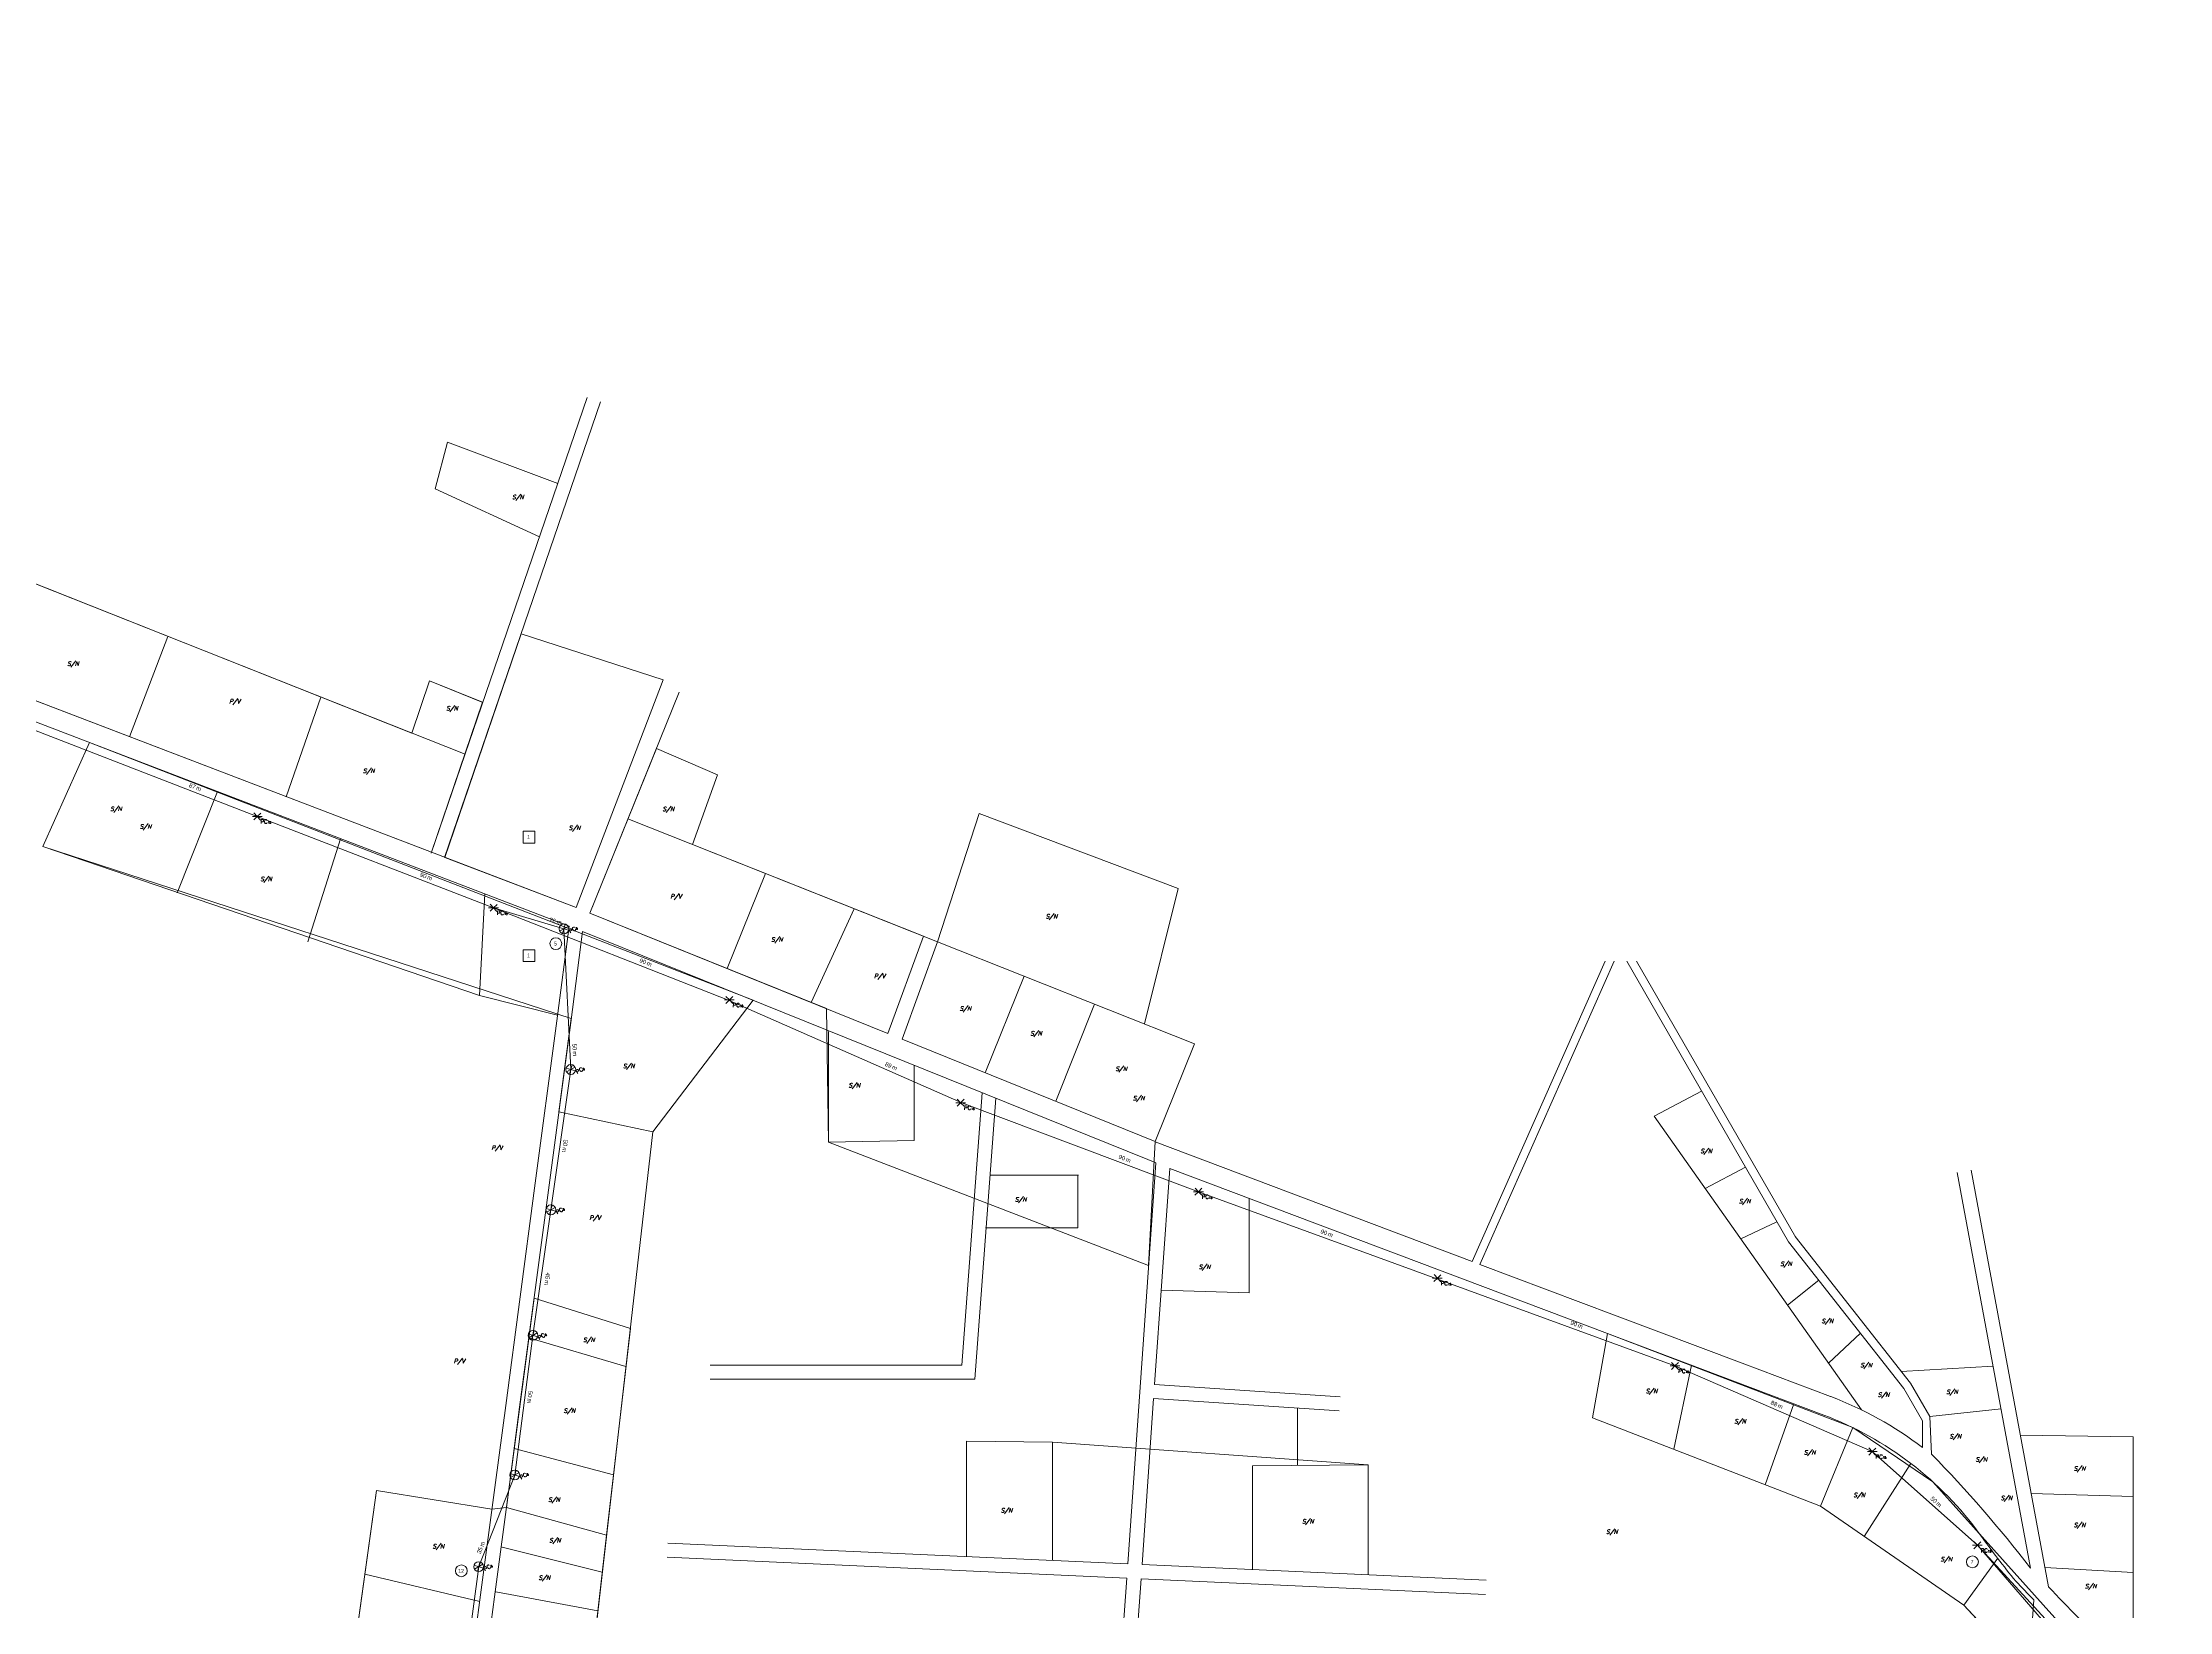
# Model space of a CAD drawing. Header units: metres. Extents: x 276196 to 280123, y 1482787 to 1490589.
# Drawn here: x 276991 to 277746, y 1489916 to 1490473 of the extents above; entities that cross this region are included whole.
import ezdxf
from ezdxf.enums import TextEntityAlignment as Align

# ---------------------------------------------------------------- set-up
doc = ezdxf.new("R2010")
doc.units = ezdxf.units.M
for name, color, linetype, lineweight in [('_ADDRESSDIBUJO', 7, 'Continuous', 0), ('_HOUSECOUNT', 7, 'Continuous', 0), ('_LOTLINE', 4, 'Continuous', 0), ('_MICROZONES', 2, 'Continuous', 0), ('_POLEPED', 7, 'Continuous', 0), ('_STRAND', 3, 'Continuous', 0), ('_STRANDDISTANCE', 3, 'Continuous', 0)]:
    doc.layers.add(name, color=color, linetype=linetype, lineweight=lineweight)
doc.styles.add('Address', font='ITALICS.shx', dxfattribs={"height": 1.5})
doc.styles.add('ROMANS', font='romans.shx', dxfattribs={"height": 0.2})
doc.styles.get("Standard").update_dxf_attribs({"font": 'arial.ttf'})
doc.styles.add('Style-ENGINEERING', font='ENGINEERING.shx')

# ---------------------------------------------------------------- blocks, each defined once
blk = doc.blocks.new('PC15_E')
at = {"layer": '_POLEPED', "color": 1}
for p, q in [((-1.74, 0), (0, 0)), ((-1.19, 1.27), (0, 0)), ((0, 0), (1.24, 1.22)), ((0, 0), (1.74, 0)), ((-1.24, -1.22), (0, 0)), ((0, 0), (1.19, -1.27))]:
    blk.add_line(p, q, dxfattribs=at)
at = {"layer": '_POLEPED', "linetype": 'Continuous', "style": 'ROMANS'}
for s, height, p in [('PC', 1.391, (1.18, -2.51)), ('15', 0.732, (3.72, -2.51))]:
    blk.add_text(s, height=height, rotation=359.64776, dxfattribs=at).set_placement(p)
blk = doc.blocks.new('PC8_N')
at = {"layer": '_POLEPED', "color": 1}
for p, q in [((-1.24, -1.22), (1.24, 1.22)), ((-1.19, 1.27), (1.19, -1.27)), ((-1.74, 0), (1.74, 0))]:
    blk.add_line(p, q, dxfattribs=at)
blk.add_circle((0, 0), 1.74, dxfattribs=at)
at = {"layer": '_POLEPED', "linetype": 'Continuous', "style": 'ROMANS'}
for s, height, p in [('PC', 1.391, (1.18, -2.51)), ('8', 0.732, (3.72, -2.51))]:
    blk.add_text(s, height=height, rotation=359.64776, dxfattribs=at).set_placement(p)
blk = doc.blocks.new('PV')
at = {"layer": '_ADDRESSDIBUJO', "color": 7, "linetype": 'Continuous', "lineweight": 0, "style": 'Address'}
blk.add_text('P/V', height=1.5, dxfattribs=at).set_placement((2.09, 0.23), align=Align.CENTER)
blk = doc.blocks.new('HCMDU_1')
at = {"layer": '_HOUSECOUNT', "color": 3, "linetype": 'Continuous', "lineweight": 0, "flags": 128}
blk.add_lwpolyline([(-1.91, 1.97), (2.29, 1.97), (2.29, -2.23), (-1.91, -2.23), (-1.91, 1.97)], close=True, dxfattribs=at)
at = {"layer": '_HOUSECOUNT', "color": 7, "linetype": 'Continuous', "lineweight": 0, "style": 'Style-ENGINEERING'}
blk.add_text('1', height=1.35, dxfattribs=at).set_placement((0, 0), align=Align.MIDDLE_CENTER)
blk = doc.blocks.new('*U57')
at = {"layer": '_STRANDDISTANCE'}
blk.add_text('m', height=1.5, dxfattribs=at).set_placement((1.57, 0))
at = {"layer": '_STRANDDISTANCE', "flags": 4}
blk.add_attdef('?', text='', height=1.5, dxfattribs=at).set_placement((1.17, 0), align=Align.RIGHT)
blk = doc.blocks.new('SN')
at = {"layer": '_ADDRESSDIBUJO', "color": 7, "linetype": 'Continuous', "lineweight": 0, "style": 'Address'}
blk.add_text('S/N', height=1.5, dxfattribs=at).set_placement((2, 0), align=Align.CENTER)
blk = doc.blocks.new('HCRES_12')
at = {"layer": '_HOUSECOUNT', "color": 1, "linetype": 'Continuous', "lineweight": 0}
blk.add_ellipse((0, 0), major_axis=(-1.48, 1.48), ratio=1, start_param=3.926991, end_param=10.210176, dxfattribs=at)
at = {"layer": '_HOUSECOUNT', "color": 7, "linetype": 'Continuous', "lineweight": 0, "style": 'Style-ENGINEERING'}
blk.add_text('12', height=1.35, dxfattribs=at).set_placement((-0.08, 0), align=Align.MIDDLE_CENTER)
blk = doc.blocks.new('HCRES_5')
at = {"layer": '_HOUSECOUNT', "color": 1, "linetype": 'Continuous', "lineweight": 0}
blk.add_circle((0.14, 0), 2.1, dxfattribs=at)
at = {"layer": '_HOUSECOUNT', "color": 7, "linetype": 'Continuous', "lineweight": 0, "style": 'Style-ENGINEERING'}
blk.add_text('5', height=1.35, dxfattribs=at).set_placement((0, 0), align=Align.MIDDLE_CENTER)
blk = doc.blocks.new('HCRES_7')
at = {"layer": '_HOUSECOUNT', "color": 1, "linetype": 'Continuous', "lineweight": 0}
blk.add_circle((0.14, 0), 2.1, dxfattribs=at)
at = {"layer": '_HOUSECOUNT', "color": 7, "linetype": 'Continuous', "lineweight": 0, "style": 'Style-ENGINEERING'}
blk.add_text('7', height=1.35, dxfattribs=at).set_placement((0, 0), align=Align.MIDDLE_CENTER)

msp = doc.modelspace()

# ---------------------------------------------------------------- linework, layer by layer
at = {"layer": '_LOTLINE'}
for p, q in [((277180.28, 1490165.47), (276377.27, 1490472.6)), ((277140.83, 1490219.9), (276821.03, 1490346.78)), ((277128.84, 1490184.86), (277184.21, 1490346.62)), ((277133.57, 1490183.24), (277188.94, 1490345)), ((277130.18, 1490314.21), (277134.62, 1490330.78)), ((277134.62, 1490330.78), (277173.73, 1490316.02)), ((277167.27, 1490297.14), (277130.18, 1490314.21)), ((277177.78, 1490158.93), (276879.85, 1490272.88)), ((277021.63, 1490226.15), (277035.3, 1490261.77)), ((277211.21, 1490246.32), (277160.76, 1490262.68)), ((277128.18, 1490245.98), (277121.96, 1490227.39)), ((277147.15, 1490238.35), (277128.18, 1490245.98)), ((277180.28, 1490165.47), (277211.21, 1490246.32)), ((277077.3, 1490204.86), (277089.66, 1490240.2)), ((277185.18, 1490163.49), (277216.84, 1490241.97)), ((277007.52, 1490224.05), (276990.91, 1490187.22)), ((277208.78, 1490221.98), (277230.44, 1490212.66)), ((277052.97, 1490206.67), (277038.65, 1490170.74)), ((277230.44, 1490212.66), (277221.61, 1490187.85)), ((277308.61, 1490153.34), (277323.44, 1490198.86)), ((277323.44, 1490198.86), (277394.09, 1490172.24)), ((277303.61, 1490155.32), (277198.68, 1490196.95)), ((277145.95, 1490134.22), (276990.91, 1490187.22)), ((277096.67, 1490189.95), (277084.96, 1490153.34)), ((277233.89, 1490143.84), (277247.49, 1490177.58)), ((277145.95, 1490134.22), (277147.85, 1490170.43)), ((277394.09, 1490172.24), (277382.11, 1490124.17)), ((277290.97, 1490120.81), (277185.18, 1490163.49)), ((277263.78, 1490131.78), (277279.01, 1490165.08)), ((277383.32, 1490076), (277182.56, 1490157)), ((277290.97, 1490120.81), (277303.61, 1490155.32)), ((277296, 1490118.78), (277308.61, 1490153.34)), ((277399.91, 1490117.11), (277308.61, 1490153.34)), ((277498.42, 1490039.88), (277545.64, 1490146.41)), ((277501.23, 1490038.82), (277548.92, 1490146.41)), ((277553.33, 1490146.41), (277610.81, 1490046.85)), ((277556.79, 1490146.41), (277613.41, 1490048.35)), ((277325.53, 1490106.86), (277339.42, 1490141.11)), ((277145.95, 1490134.22), (277173.64, 1490127.33)), ((277207.56, 1490085.93), (277243.12, 1490132.57)), ((277350.59, 1490096.75), (277364.33, 1490131.23)), ((277269.89, 1490121.51), (277269.89, 1490082.2)), ((277385.94, 1490082.49), (277296, 1490118.78)), ((277385.94, 1490082.49), (277399.91, 1490117.11)), ((277300.35, 1490109.48), (277300.35, 1490082.81)), ((277563.13, 1490091.42), (277579.92, 1490100.35)), ((277174.13, 1490092.93), (277207.56, 1490085.93)), ((277317.27, 1490003.04), (277324.45, 1490099.75)), ((277321.91, 1489998.04), (277329.32, 1490097.78)), ((277207.56, 1490085.93), (277139.01, 1489489.52)), ((277636.67, 1489987.17), (277563.13, 1490091.42)), ((277269.89, 1490082.2), (277300.35, 1490082.81)), ((277385.87, 1490082.31), (277498.42, 1490039.88)), ((277327.25, 1490070.49), (277358.65, 1490070.49)), ((277358.44, 1490051.78), (277358.44, 1490070.49)), ((277376.13, 1489932.45), (277386.09, 1490074.88)), ((277383.32, 1490076), (277386.09, 1490074.88)), ((277385.7, 1489996.19), (277391.07, 1490072.87)), ((277391.07, 1490072.87), (277546.55, 1490014.26)), ((277581.23, 1490065.76), (277595.53, 1490073.32)), ((277696.74, 1489930.97), (277670.66, 1490071.39)), ((277703.04, 1489924.39), (277675.58, 1490072.3)), ((277419.26, 1490062.24), (277419.26, 1490028.77)), ((277325.62, 1490051.78), (277358.44, 1490051.78)), ((277593.88, 1490047.84), (277606.69, 1490053.97)), ((277613.17, 1490048.7), (277654.08, 1489996.61)), ((277610.81, 1490046.85), (277651.72, 1489994.76)), ((277501.23, 1490038.82), (277549.01, 1490020.81)), ((277610.45, 1490024.35), (277621.51, 1490033.23)), ((277165.36, 1490026.77), (277199.53, 1490016.07)), ((277419.26, 1490028.77), (277388.04, 1490029.62)), ((277549.01, 1490020.81), (277594.37, 1490003.71)), ((277163.43, 1490012.76), (277197.97, 1490002.53)), ((277546.55, 1490014.26), (277541.23, 1489984.34)), ((277546.55, 1490014.26), (277591.9, 1489997.16)), ((277624.95, 1490003.79), (277636.3, 1490014.39)), ((277227.85, 1490003.04), (277317.27, 1490003.04)), ((277576.32, 1490003.03), (277570.02, 1489973.17)), ((277576.32, 1490003.03), (277576.32, 1490003.03)), ((277576.32, 1490003.03), (277576.32, 1490003.03)), ((277594.37, 1490003.71), (277625.74, 1489991.88)), ((277650.8, 1490000.79), (277683.42, 1490002.67)), ((277227.85, 1489998.04), (277321.91, 1489998.04)), ((277385.7, 1489996.19), (277451.53, 1489991.85)), ((277591.9, 1489997.16), (277623.28, 1489985.33)), ((277651.72, 1489994.76), (277658.35, 1489983.28)), ((277654.08, 1489996.61), (277660.95, 1489984.78)), ((277381.22, 1489932.22), (277385.35, 1489991.2)), ((277385.35, 1489991.2), (277451.2, 1489986.86)), ((277436.48, 1489987.83), (277436.45, 1489967.41)), ((277612.62, 1489989.35), (277602.43, 1489960.59)), ((277660.95, 1489984.78), (277686.23, 1489987.53)), ((277541.23, 1489984.34), (277622.12, 1489952.95)), ((277633.56, 1489980.9), (277622.12, 1489952.95)), ((277658.35, 1489983.28), (277658.35, 1489973.8)), ((277660.95, 1489984.78), (277661.58, 1489971.46)), ((277158.29, 1489973.49), (277193.55, 1489964.1)), ((277318.94, 1489976.01), (277318.94, 1489935.06)), ((277349.45, 1489975.64), (277318.94, 1489976.01)), ((277349.45, 1489975.64), (277349.45, 1489933.67)), ((277461.5, 1489967.6), (277349.45, 1489975.64)), ((277733.18, 1489977.64), (277693.06, 1489978.14)), ((277733.18, 1489893.29), (277733.18, 1489977.64)), ((277420.45, 1489967.29), (277461.5, 1489967.6)), ((277420.45, 1489930.44), (277420.45, 1489967.29)), ((277461.5, 1489928.57), (277461.5, 1489967.6)), ((277654.2, 1489968.16), (277637.62, 1489942.24)), ((277109.42, 1489958.53), (277087.33, 1489800.03)), ((277150.39, 1489951.96), (277109.42, 1489958.53)), ((277696.91, 1489957.42), (277733.18, 1489956.37)), ((277155.51, 1489952.56), (277191.09, 1489942.69)), ((277622.12, 1489952.95), (277673.02, 1489917.79)), ((277153.59, 1489938.52), (277189.58, 1489929.53)), ((277212.66, 1489934.89), (277375.78, 1489927.47)), ((277212.89, 1489939.88), (277376.13, 1489932.45)), ((277685.05, 1489934.46), (277673.02, 1489917.79)), ((277146.03, 1489919.07), (277105.27, 1489928.79)), ((277371.92, 1489872.29), (277375.78, 1489927.47)), ((277377.01, 1489872.04), (277380.87, 1489927.23)), ((277380.87, 1489927.23), (277503.18, 1489921.67)), ((277381.22, 1489932.22), (277503.41, 1489926.66)), ((277733.18, 1489929.45), (277701.78, 1489931.17)), ((277151.8, 1489922.55), (277188.01, 1489915.87)), ((277676.97, 1489606.36), (277697.84, 1489919.7)), ((277673.02, 1489917.79), (277696.06, 1489893.05))]:
    msp.add_line(p, q, dxfattribs=at)
for points in [[(277177.78, 1490158.93), (277173.39, 1490125.34), (277165.5, 1490065.85)], [(277182.56, 1490157), (277178.35, 1490124.68), (277170.46, 1490065.19)], [(277165.5, 1490065.85), (277155.27, 1489988.73)], [(277170.46, 1490065.19), (277160.23, 1489988.08)], [(277155.27, 1489988.73), (277151.63, 1489961.33)], [(277160.23, 1489988.08), (277156.59, 1489960.68)], [(277151.63, 1489961.33), (277146.34, 1489921.44), (277139.19, 1489867.5), (277130.18, 1489799.56), (277121.8, 1489736.4), (277115.42, 1489688.3), (277102.07, 1489607.27), (277089.08, 1489513.99), (277085.06, 1489485.13), (277082.49, 1489471.79), (277082.49, 1489417.52), (277082.49, 1489297.66), (277085.08, 1489194.76), (277085.94, 1489160.49)], [(277156.59, 1489960.68), (277151.3, 1489920.78), (277144.14, 1489866.84), (277135.13, 1489798.9), (277126.75, 1489735.74), (277120.36, 1489687.56), (277107.01, 1489606.52), (277094.03, 1489513.3), (277090, 1489484.31), (277087.49, 1489471.31), (277087.49, 1489417.52), (277087.49, 1489297.72), (277088.36, 1489263.29)]]:
    msp.add_lwpolyline(points, dxfattribs=at)
for centre, radius, start, end in [((277580.51, 1489871.88), 128.24, 52.62769, 69.34429), ((277580.51, 1489871.88), 121.24, 35.79108, 69.34429), ((277322.05, 1489641.2), 473.65, 37.71667, 44.20648), ((277960.66, 1490145.97), 347.42, 215.79108, 219.21375), ((281376.18, 1493452.87), 5100.34, 223.74365, 223.84671), ((281376.18, 1493452.87), 5093.34, 223.84928, 224.54325)]:
    msp.add_arc(centre, radius, start, end, dxfattribs=at)
at = {"layer": '_MICROZONES'}
for points in [[(276805.9, 1490308.66), (277128.93, 1490185.11), (277147.06, 1490238.38), (277147.06, 1490238.38), (277128.18, 1490245.98), (277128.18, 1490245.98), (277128.18, 1490245.98), (277121.96, 1490227.39), (276821.03, 1490346.78)], [(277133.6, 1490183.32), (277180.28, 1490165.47), (277211.21, 1490246.32), (277160.76, 1490262.68), (277133.6, 1490183.32)], [(277191.09, 1489942.69), (277199.53, 1490016.07), (277165.36, 1490026.77), (277155.51, 1489952.56)], [(277155.51, 1489952.56), (277155.51, 1489952.56), (277150.39, 1489951.96), (277109.42, 1489958.53), (277097.21, 1489870.95)], [(277097.21, 1489870.95), (277138.84, 1489864.92), (277144.96, 1489872.42), (277182.27, 1489865.95), (277191.09, 1489942.69), (277191.09, 1489942.69)]]:
    msp.add_lwpolyline(points, dxfattribs=at)
for points in [[(276990.91, 1490187.22), (277178.53, 1490126.11), (277174.13, 1490092.93), (277207.56, 1490085.93), (277243.12, 1490132.57), (277007.52, 1490224.05)], [(277308.61, 1490153.34), (277399.91, 1490117.11), (277385.94, 1490082.49), (277383.54, 1490038.45), (277269.89, 1490082.2), (277269.14, 1490129.62), (277185.18, 1490163.49), (277208.78, 1490221.98), (277230.44, 1490212.66), (277221.61, 1490187.85), (277308.61, 1490153.34)], [(277541.23, 1489984.34), (277622.12, 1489952.95), (277673.02, 1489917.79), (277696.06, 1489893.05), (277698.94, 1489861.02), (277727.72, 1489855.27), (277722.85, 1489893.84), (277661.99, 1489961.66), (277633.56, 1489980.9), (277546.55, 1490014.26)]]:
    msp.add_lwpolyline(points, close=True, dxfattribs=at)
at = {"layer": '_STRAND'}
for p, q in [((277067.05, 1490197.84), (276985.82, 1490229.29)), ((277150.96, 1490165.4), (277067.05, 1490197.84)), ((277234.61, 1490132.52), (277150.96, 1490165.4)), ((277150.96, 1490165.4), (277175.94, 1490157.95)), ((277175.94, 1490157.95), (277178.39, 1490108.01)), ((277317.28, 1490096.2), (277234.61, 1490132.52)), ((277178.39, 1490108.01), (277171.32, 1490058.18)), ((277401.27, 1490064.63), (277317.28, 1490096.2)), ((277485.94, 1490033.74), (277401.27, 1490064.63)), ((277171.32, 1490058.18), (277164.94, 1490013.61)), ((277570.47, 1490002.77), (277485.94, 1490033.74)), ((277164.94, 1490013.61), (277158.5, 1489964.04)), ((277640.53, 1489972.36), (277570.47, 1490002.77)), ((277677.86, 1489939.09), (277640.53, 1489972.36)), ((277158.5, 1489964.04), (277145.7, 1489931.6)), ((277732.77, 1489879.62), (277677.86, 1489939.09)), ((277677.86, 1489939.09), (277704.43, 1489908.45)), ((277145.7, 1489931.6), (277140.33, 1489891.45))]:
    msp.add_line(p, q, dxfattribs=at)

# ---------------------------------------------------------------- block references
at = {"layer": '_ADDRESSDIBUJO'}
for p in [(277056.96, 1490237.73), (277150.02, 1490079.23), (277184.86, 1490054.4), (277136.67, 1490003.51)]:
    msp.add_blockref('PV', p, dxfattribs=at)
at = {"layer": '_HOUSECOUNT'}
for name, p in [('HCMDU_1', (277163.37, 1490190.61)), ('HCMDU_1', (277163.37, 1490148.53)), ('HCRES_12', (277139.53, 1489930.02))]:
    msp.add_blockref(name, p, dxfattribs=at)
at = {"layer": '_HOUSECOUNT', "zscale": 0.001}
for name, p in [('HCRES_5', (277172.93, 1490152.69)), ('HCRES_7', (277675.95, 1489933.2))]:
    msp.add_blockref(name, p, dxfattribs=at)
at = {"layer": '_LOTLINE', "zscale": 0.001}
for name, p in [('SN', (277157.61, 1490310.48)), ('SN', (276999.64, 1490251.31)), ('SN', (277134.22, 1490235.48)), ('SN', (277104.62, 1490213.28)), ('SN', (277014.89, 1490199.79)), ('SN', (277211.02, 1490199.71)), ('SN', (277025.37, 1490193.51)), ('SN', (277177.72, 1490193.05)), ('SN', (277068.2, 1490174.89)), ('PV', (277213.63, 1490168.52)), ('SN', (277347.08, 1490161.64)), ('SN', (277249.57, 1490153.4)), ('PV', (277285.97, 1490140.22)), ('SN', (277316.5, 1490128.9)), ('SN', (277341.61, 1490120.06)), ('SN', (277196.98, 1490108.48)), ('SN', (277371.82, 1490107.51)), ('SN', (277277.05, 1490101.66)), ('SN', (277378.04, 1490097.08)), ('SN', (277579.54, 1490078.33)), ('SN', (277336.13, 1490061.12)), ('SN', (277593.23, 1490060.49)), ('SN', (277607.9, 1490038.25)), ('SN', (277401.4, 1490037.19)), ('SN', (277622.57, 1490017.96)), ('SN', (277182.8, 1490011.27)), ('SN', (277636.35, 1490002.29)), ('SN', (277560.13, 1489993.08)), ('SN', (277666.84, 1489992.8)), ('SN', (277175.88, 1489986.13)), ('SN', (277642.54, 1489991.78)), ('SN', (277591.58, 1489982.37)), ('SN', (277616.29, 1489971.29)), ('SN', (277668.02, 1489977)), ('SN', (277677.23, 1489968.81)), ('SN', (277712.11, 1489965.6)), ('SN', (277633.88, 1489956.16)), ('SN', (277686.16, 1489955.14)), ('SN', (277170.44, 1489954.51)), ('SN', (277331.11, 1489950.71)), ('SN', (277170.74, 1489940.12)), ('SN', (277438.09, 1489946.85)), ('SN', (277546.06, 1489943.16)), ('SN', (277712.11, 1489945.57)), ('SN', (277664.8, 1489933.41)), ('SN', (277166.99, 1489926.83)), ('SN', (277716.07, 1489923.81))]:
    msp.add_blockref(name, p, dxfattribs=at)
at = {"layer": '_MICROZONES', "zscale": 0.001}
msp.add_blockref('SN', (277129.34, 1489938), dxfattribs=at)
at = {"layer": '_POLEPED'}
for p in [(277067.05, 1490197.84), (277150.96, 1490165.4), (277234.68, 1490132.69), (277316.82, 1490096.2), (277401.27, 1490064.63), (277486.11, 1490033.91), (277570.47, 1490002.77), (277640.53, 1489972.36), (277677.86, 1489939.09)]:
    msp.add_blockref('PC15_E', p, dxfattribs=at)
at = {"layer": '_POLEPED', "rotation": 29.99999999999882}
for p in [(277175.94, 1490157.95), (277178.39, 1490108.01), (277171.32, 1490058.18), (277164.94, 1490013.61), (277158.5, 1489964.04), (277145.67, 1489931.47)]:
    msp.add_blockref('PC8_N', p, dxfattribs=at)
at = {"layer": '_STRANDDISTANCE'}
ref = msp.add_blockref('*U57', (277043.72, 1490207.95), dxfattribs=dict(at, rotation=338.8346529531528))
ref.add_attrib('?', '87', dxfattribs={"height": 1.5, "rotation": 338.83465}).set_placement((277044.81, 1490207.53), align=Align.RIGHT)
ref = msp.add_blockref('*U57', (277125.76, 1490176.21), dxfattribs=dict(at, rotation=338.8598803053195))
ref.add_attrib('?', '90', dxfattribs={"height": 1.5, "rotation": 338.85988}).set_placement((277126.84, 1490175.79), align=Align.RIGHT)
ref = msp.add_blockref('*U57', (277171.73, 1490160.25), dxfattribs=dict(at, rotation=343.3932361962416))
ref.add_attrib('?', '26', dxfattribs={"height": 1.5, "rotation": 343.39324}).set_placement((277172.85, 1490159.91), align=Align.RIGHT)
ref = msp.add_blockref('*U57', (277203.74, 1490145.73), dxfattribs=dict(at, rotation=338.5404644180798))
ref.add_attrib('?', '90', dxfattribs={"height": 1.5, "rotation": 338.54046}).set_placement((277204.82, 1490145.3), align=Align.RIGHT)
ref = msp.add_blockref('*U57', (277179, 1490115.98), dxfattribs=dict(at, rotation=272.8108926863826))
ref.add_attrib('?', '50', dxfattribs={"height": 1.5, "rotation": 272.81089}).set_placement((277179.06, 1490114.82), align=Align.RIGHT)
ref = msp.add_blockref('*U57', (277290.83, 1490108.91), dxfattribs=dict(at, rotation=336.2849606188119))
ref.add_attrib('?', '89', dxfattribs={"height": 1.5, "rotation": 336.28496}).set_placement((277291.9, 1490108.44), align=Align.RIGHT)
ref = msp.add_blockref('*U57', (277175.71, 1490082.02), dxfattribs=dict(at, rotation=261.9223787326366))
ref.add_attrib('?', '50', dxfattribs={"height": 1.5, "rotation": 261.92238}).set_placement((277175.55, 1490080.87), align=Align.RIGHT)
ref = msp.add_blockref('*U57', (277373.82, 1490076.01), dxfattribs=dict(at, rotation=339.3983798318039))
ref.add_attrib('?', '90', dxfattribs={"height": 1.5, "rotation": 339.39838}).set_placement((277374.91, 1490075.6), align=Align.RIGHT)
ref = msp.add_blockref('*U57', (277445.58, 1490049.53), dxfattribs=dict(at, rotation=339.9572503777238))
ref.add_attrib('?', '90', dxfattribs={"height": 1.5, "rotation": 339.95725}).set_placement((277446.67, 1490049.13), align=Align.RIGHT)
ref = msp.add_blockref('*U57', (277169.45, 1490034.82), dxfattribs=dict(at, rotation=261.9223787326366))
ref.add_attrib('?', '45', dxfattribs={"height": 1.5, "rotation": 261.92238}).set_placement((277169.29, 1490033.67), align=Align.RIGHT)
ref = msp.add_blockref('*U57', (277534.29, 1490017.09), dxfattribs=dict(at, rotation=339.8779457452226))
ref.add_attrib('?', '90', dxfattribs={"height": 1.5, "rotation": 339.87795}).set_placement((277535.39, 1490016.69), align=Align.RIGHT)
ref = msp.add_blockref('*U57', (277163.24, 1489992.83), dxfattribs=dict(at, rotation=261.9223787326366))
ref.add_attrib('?', '50', dxfattribs={"height": 1.5, "rotation": 261.92238}).set_placement((277163.07, 1489991.67), align=Align.RIGHT)
ref = msp.add_blockref('*U57', (277605.34, 1489988.73), dxfattribs=dict(at, rotation=336.5410688710218))
ref.add_attrib('?', '88', dxfattribs={"height": 1.5, "rotation": 336.54107}).set_placement((277606.4, 1489988.26), align=Align.RIGHT)
ref = msp.add_blockref('*U57', (277661.87, 1489954.68), dxfattribs=dict(at, rotation=318.2890904832046))
ref.add_attrib('?', '50', dxfattribs={"height": 1.5, "rotation": 318.28909}).set_placement((277662.74, 1489953.91), align=Align.RIGHT)
ref = msp.add_blockref('*U57', (277146.76, 1489937), dxfattribs=dict(at, rotation=68.4630947731514))
ref.add_attrib('?', '35', dxfattribs={"height": 1.5, "rotation": 68.46309}).set_placement((277147.19, 1489938.09), align=Align.RIGHT)

doc.saveas('drawing.dxf')
